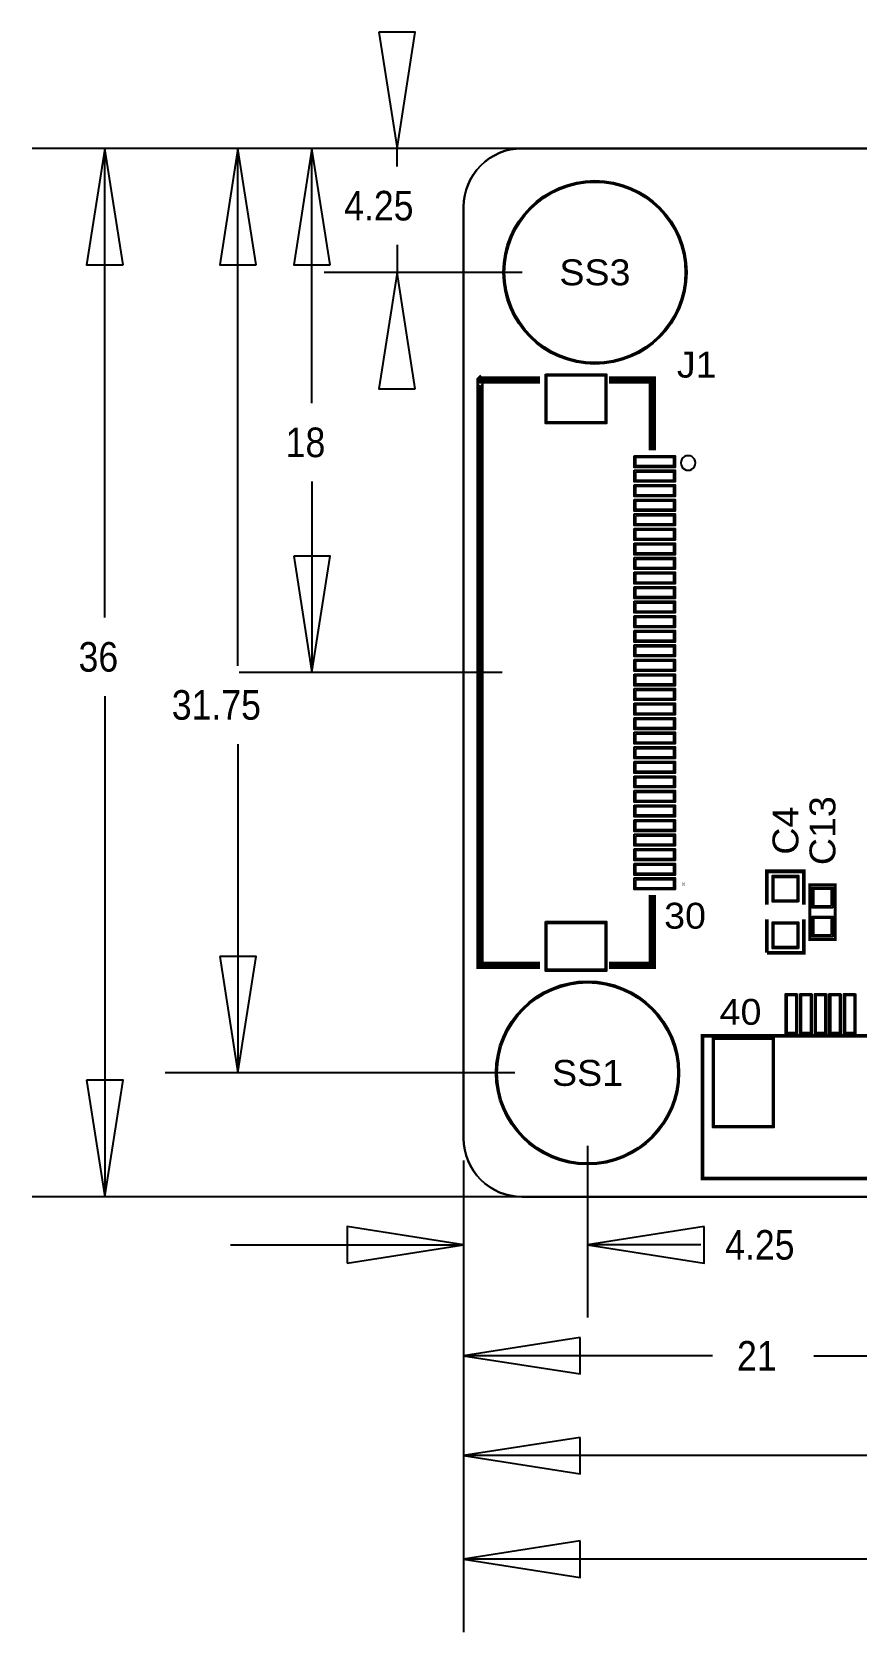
# Model space of a CAD drawing. Extents: x -14.8 to 42, y -14.9 to 40.
# Drawn here: x -14.8 to 13.5, y -14.9 to 40 of the extents above; entities that cross this region are included whole.
import ezdxf
from ezdxf.enums import TextEntityAlignment as Align

# ---------------------------------------------------------------- set-up
doc = ezdxf.new("R2010")
doc.units = 0
doc.layers.add('DXF', color=12, linetype='CONTINUOUS')

msp = doc.modelspace()

# ---------------------------------------------------------------- linework, layer by layer
at = {"layer": 'DXF'}
for points in [[(-2.910967, 39.99992), (-2.286, 35.999928), (-1.661033, 39.99992), (-2.910967, 39.99992)], [(20.689164, 35.999928), (-14.819097, 35.999928)], [(-11.694058, 31.999936), (-12.319, 35.999928), (-12.943942, 31.999936), (-11.694058, 31.999936)], [(-12.319, 19.8882), (-12.319, 35.999928)], [(1.064489, 35.999928), (-10.247122, 35.999928)], [(-7.122033, 31.999936), (-7.747, 35.999928), (-8.371967, 31.999936), (-7.122033, 31.999936)], [(-7.747, 18.2372), (-7.747, 35.999928)], [(0.132969, 35.999928), (-7.707122, 35.999928)], [(-4.582033, 31.999936), (-5.207, 35.999928), (-5.831967, 31.999936), (-4.582033, 31.999936)], [(-5.207, 27.2542), (-5.207, 35.999928)], [(0.708304, 35.999928), (-4.786122, 35.999928)], [(-2.286, 35.3822), (-2.286, 35.999928)], [(-2.286, 32.6898), (-2.286, 31.745936)], [(2.00787, 31.745936), (-4.786122, 31.745936)], [(-1.661033, 27.745944), (-2.286, 31.745936), (-2.910967, 27.745944), (-1.661033, 27.745944)], [(-5.207, 24.5618), (-5.207, 18.000116)], [(-5.831967, 22.000108), (-5.207, 18.000116), (-4.582033, 22.000108), (-5.831967, 22.000108)], [(1.324381, 18.000116), (-7.707122, 18.000116)], [(-12.319, 17.1958), (-12.319, 0)], [(-7.747, 15.5448), (-7.747, 4.253992)], [(-8.371967, 8.253984), (-7.747, 4.253992), (-7.122033, 8.253984), (-8.371967, 8.253984)], [(-12.943942, 3.999992), (-12.319, 0), (-11.694058, 3.999992), (-12.943942, 3.999992)], [(1.75387, 4.253992), (-10.247122, 4.253992)], [(4.253992, 1.75387), (4.253992, -4.151122)], [(0, 1.241679), (0, -4.151122)], [(0, 1.07729), (0, -11.390122)], [(0, 0.693725), (0, -7.961122)], [(0, 0.584124), (0, -14.946122)], [(20.377226, 0), (-14.819097, 0)], [(-3.999992, -2.275967), (0, -1.651), (-3.999992, -1.026033), (-3.999992, -2.275967)], [(8.253984, -1.026033), (4.253992, -1.651), (8.253984, -2.275967), (8.253984, -1.026033)], [(-7.999984, -1.651), (0, -1.651)], [(8.1407, -1.651), (4.253992, -1.651)], [(3.999992, -4.836033), (0, -5.461), (3.999992, -6.085967), (3.999992, -4.836033)], [(8.5471, -5.461), (0, -5.461)], [(12.0269, -5.461), (21.004276, -5.461)], [(3.999992, -8.265033), (0, -8.89), (3.999992, -9.514967), (3.999992, -8.265033)], [(16.4465, -8.89), (0, -8.89)], [(3.999992, -11.821033), (0, -12.446), (3.999992, -13.070967), (3.999992, -11.821033)], [(17.8181, -12.446), (0, -12.446)]]:
    msp.add_lwpolyline(points, dxfattribs=at)
msp.add_lwpolyline([(39.99992, 35.999928), (1.999996, 35.999928, 0.414214), (0, 33.999932), (0, 1.999996, 0.414214), (1.999996, 0), (39.99992, 0, 0.414214), (41.999916, 1.999996), (41.999916, 33.999932, 0.414214), (39.99992, 35.999928)], format="xyb", dxfattribs=at)
for points in [[(41.999916, 33.999932), (41.999916, 1.999996, -0.414214), (39.99992, 0), (1.999996, 0, -0.414214), (0, 1.999996), (0, 33.999932, -0.414214), (1.999996, 35.999928), (39.99992, 35.999928, -0.414214)], [(7.957007, 25.199975, 1), (7.456993, 25.199953, 1)]]:
    msp.add_lwpolyline(points, format="xyb", close=True, dxfattribs=at)
for points, const_width in [([(2.625903, 7.94987), (0.556997, 7.94987), (0.556997, 28.039974), (0.567004, 28.049957), (0.567106, 28.049855), (2.625903, 28.049855)], 0.254), ([(6.477, 25.631165), (6.477, 28.049855), (4.988103, 28.049855)], 0.254), ([(10.414, 10.033), (10.414, 11.176), (11.684, 11.176), (11.684, 10.033)], 0.127), ([(6.477, 10.368763), (6.477, 7.94987), (4.988103, 7.94987)], 0.254), ([(11.8872, 8.8392), (11.8872, 10.7188), (12.7508, 10.7188), (12.7508, 8.8392), (11.8872, 8.8392)], 0.1016), ([(11.684, 9.525), (11.684, 8.382), (10.414, 8.382)], 0.127), ([(10.414, 8.382), (10.414, 9.525)], 0.127), ([(33.804377, 5.524805), (8.204175, 5.524805), (8.204175, 0.624891), (33.804377, 0.624891), (33.804377, 5.524805)], 0.127)]:
    msp.add_lwpolyline(points, dxfattribs=dict(at, const_width=const_width))
for points in [[(2.806941, 28.249969), (4.907039, 28.249969), (4.907039, 26.549972), (2.806941, 26.549972)], [(2.856992, 28.199918), (4.856988, 28.199918), (4.856988, 26.600023), (2.856992, 26.600023)], [(5.857011, 25.44986), (7.257009, 25.44986), (7.257009, 25.049861), (5.857011, 25.049861)], [(5.907011, 25.39986), (7.207009, 25.39986), (7.207009, 25.099861), (5.907011, 25.099861)], [(5.857011, 24.94976), (7.257009, 24.94976), (7.257009, 24.54976), (5.857011, 24.54976)], [(5.907011, 24.89976), (7.207009, 24.89976), (7.207009, 24.59976), (5.907011, 24.59976)], [(5.857011, 24.449862), (7.257009, 24.449862), (7.257009, 24.049863), (5.857011, 24.049863)], [(5.907011, 24.399862), (7.207009, 24.399862), (7.207009, 24.099863), (5.907011, 24.099863)], [(5.857011, 23.949762), (7.257009, 23.949762), (7.257009, 23.549762), (5.857011, 23.549762)], [(5.907011, 23.899762), (7.207009, 23.899762), (7.207009, 23.599762), (5.907011, 23.599762)], [(5.857011, 23.449864), (7.257009, 23.449864), (7.257009, 23.049865), (5.857011, 23.049865)], [(5.907011, 23.399864), (7.207009, 23.399864), (7.207009, 23.099865), (5.907011, 23.099865)], [(5.857011, 22.949764), (7.257009, 22.949764), (7.257009, 22.549764), (5.857011, 22.549764)], [(5.907011, 22.899764), (7.207009, 22.899764), (7.207009, 22.599764), (5.907011, 22.599764)], [(5.857011, 22.449866), (7.257009, 22.449866), (7.257009, 22.049867), (5.857011, 22.049867)], [(5.907011, 22.399866), (7.207009, 22.399866), (7.207009, 22.099867), (5.907011, 22.099867)], [(5.857011, 21.949766), (7.257009, 21.949766), (7.257009, 21.549766), (5.857011, 21.549766)], [(5.857011, 21.449868), (7.257009, 21.449868), (7.257009, 21.049869), (5.857011, 21.049869)], [(5.907011, 21.899766), (7.207009, 21.899766), (7.207009, 21.599766), (5.907011, 21.599766)], [(5.857011, 20.949768), (7.257009, 20.949768), (7.257009, 20.549768), (5.857011, 20.549768)], [(5.907011, 21.399868), (7.207009, 21.399868), (7.207009, 21.099869), (5.907011, 21.099869)], [(5.907011, 20.899768), (7.207009, 20.899768), (7.207009, 20.599768), (5.907011, 20.599768)], [(5.857011, 20.44987), (7.257009, 20.44987), (7.257009, 20.049871), (5.857011, 20.049871)], [(5.907011, 20.39987), (7.207009, 20.39987), (7.207009, 20.099871), (5.907011, 20.099871)], [(5.857011, 19.94977), (7.257009, 19.94977), (7.257009, 19.54977), (5.857011, 19.54977)], [(5.907011, 19.89977), (7.207009, 19.89977), (7.207009, 19.59977), (5.907011, 19.59977)], [(5.857011, 19.449872), (7.257009, 19.449872), (7.257009, 19.049873), (5.857011, 19.049873)], [(5.907011, 19.399872), (7.207009, 19.399872), (7.207009, 19.099873), (5.907011, 19.099873)], [(5.857011, 18.949772), (7.257009, 18.949772), (7.257009, 18.549772), (5.857011, 18.549772)], [(5.907011, 18.899772), (7.207009, 18.899772), (7.207009, 18.599772), (5.907011, 18.599772)], [(5.857011, 18.449874), (7.257009, 18.449874), (7.257009, 18.049875), (5.857011, 18.049875)], [(5.907011, 18.399874), (7.207009, 18.399874), (7.207009, 18.099875), (5.907011, 18.099875)], [(5.857011, 17.949774), (7.257009, 17.949774), (7.257009, 17.549774), (5.857011, 17.549774)], [(5.907011, 17.899774), (7.207009, 17.899774), (7.207009, 17.599774), (5.907011, 17.599774)], [(5.857011, 17.449876), (7.257009, 17.449876), (7.257009, 17.049877), (5.857011, 17.049877)], [(5.907011, 17.399876), (7.207009, 17.399876), (7.207009, 17.099877), (5.907011, 17.099877)], [(5.857011, 16.949776), (7.257009, 16.949776), (7.257009, 16.549776), (5.857011, 16.549776)], [(5.907011, 16.899776), (7.207009, 16.899776), (7.207009, 16.599776), (5.907011, 16.599776)], [(5.857011, 16.449853), (7.257009, 16.449853), (7.257009, 16.049854), (5.857011, 16.049854)], [(5.857011, 15.949752), (7.257009, 15.949752), (7.257009, 15.549753), (5.857011, 15.549753)], [(5.907011, 16.399853), (7.207009, 16.399853), (7.207009, 16.099853), (5.907011, 16.099853)], [(5.857011, 15.449855), (7.257009, 15.449855), (7.257009, 15.049856), (5.857011, 15.049856)], [(5.907011, 15.899752), (7.207009, 15.899752), (7.207009, 15.599753), (5.907011, 15.599753)], [(5.907011, 15.399855), (7.207009, 15.399855), (7.207009, 15.099855), (5.907011, 15.099855)], [(5.857011, 14.949754), (7.257009, 14.949754), (7.257009, 14.549755), (5.857011, 14.549755)], [(5.907011, 14.899754), (7.207009, 14.899754), (7.207009, 14.599755), (5.907011, 14.599755)], [(5.857011, 14.449857), (7.257009, 14.449857), (7.257009, 14.049858), (5.857011, 14.049858)], [(5.907011, 14.399857), (7.207009, 14.399857), (7.207009, 14.099857), (5.907011, 14.099857)], [(5.857011, 13.949756), (7.257009, 13.949756), (7.257009, 13.549757), (5.857011, 13.549757)], [(5.907011, 13.899756), (7.207009, 13.899756), (7.207009, 13.599757), (5.907011, 13.599757)], [(5.857011, 13.449859), (7.257009, 13.449859), (7.257009, 13.04986), (5.857011, 13.04986)], [(5.907011, 13.399859), (7.207009, 13.399859), (7.207009, 13.099859), (5.907011, 13.099859)], [(5.857011, 12.949758), (7.257009, 12.949758), (7.257009, 12.549759), (5.857011, 12.549759)], [(5.907011, 12.899758), (7.207009, 12.899758), (7.207009, 12.599759), (5.907011, 12.599759)], [(5.857011, 12.449861), (7.257009, 12.449861), (7.257009, 12.049862), (5.857011, 12.049862)], [(5.907011, 12.399861), (7.207009, 12.399861), (7.207009, 12.099861), (5.907011, 12.099861)], [(5.857011, 11.94976), (7.257009, 11.94976), (7.257009, 11.549761), (5.857011, 11.549761)], [(5.907011, 11.89976), (7.207009, 11.89976), (7.207009, 11.599761), (5.907011, 11.599761)], [(5.857011, 11.449964), (7.257009, 11.449964), (7.257009, 11.049965), (5.857011, 11.049965)], [(5.907011, 11.399964), (7.207009, 11.399964), (7.207009, 11.099965), (5.907011, 11.099965)], [(11.498961, 10.129139), (10.599039, 10.129139), (10.599039, 11.029061), (11.498961, 11.029061)], [(5.857011, 10.949762), (7.257009, 10.949762), (7.257009, 10.549763), (5.857011, 10.549763)], [(5.907011, 10.899762), (7.207009, 10.899762), (7.207009, 10.599763), (5.907011, 10.599763)], [(11.44905, 10.17905), (10.64895, 10.17905), (10.64895, 10.97915), (11.44905, 10.97915)], [(12.669495, 9.928377), (11.968505, 9.928377), (11.968505, 10.629367), (12.669495, 10.629367)], [(12.618695, 9.979177), (12.019305, 9.979177), (12.019305, 10.578567), (12.618695, 10.578567)], [(2.806941, 9.449956), (4.907039, 9.449956), (4.907039, 7.749959), (2.806941, 7.749959)], [(2.856992, 9.399905), (4.856988, 9.399905), (4.856988, 7.80001), (2.856992, 7.80001)], [(11.498961, 8.528939), (10.599039, 8.528939), (10.599039, 9.428861), (11.498961, 9.428861)], [(11.44905, 8.57885), (10.64895, 8.57885), (10.64895, 9.37895), (11.44905, 9.37895)], [(12.669495, 8.928633), (11.968505, 8.928633), (11.968505, 9.629623), (12.669495, 9.629623)], [(12.618695, 8.979433), (12.019305, 8.979433), (12.019305, 9.578823), (12.618695, 9.578823)], [(11.454308, 6.974916), (11.454308, 5.574868), (11.054258, 5.574868), (11.054258, 6.974916)], [(11.40427, 6.924878), (11.40427, 5.624906), (11.104296, 5.624906), (11.104296, 6.924878)], [(11.954408, 6.974916), (11.954408, 5.574868), (11.554358, 5.574868), (11.554358, 6.974916)], [(11.90437, 6.924878), (11.90437, 5.624906), (11.604396, 5.624906), (11.604396, 6.924878)], [(12.454306, 6.974916), (12.454306, 5.574868), (12.054256, 5.574868), (12.054256, 6.974916)], [(12.404268, 6.924878), (12.404268, 5.624906), (12.104294, 5.624906), (12.104294, 6.924878)], [(12.954406, 6.974916), (12.954406, 5.574868), (12.554356, 5.574868), (12.554356, 6.974916)], [(12.904368, 6.924878), (12.904368, 5.624906), (12.604394, 5.624906), (12.604394, 6.924878)], [(13.454304, 6.974916), (13.454304, 5.574868), (13.054254, 5.574868), (13.054254, 6.974916)], [(13.404266, 6.924878), (13.404266, 5.624906), (13.104292, 5.624906), (13.104292, 6.924878)], [(10.654309, 5.474919), (10.654309, 2.374849), (8.554237, 2.374849), (8.554237, 5.474919)], [(10.604271, 5.424881), (10.604271, 2.424887), (8.604275, 2.424887), (8.604275, 5.424881)]]:
    msp.add_lwpolyline(points, close=True, dxfattribs=at)
for centre, radius in [((4.507992, 31.745936), 3.149994), ((4.507992, 31.745936), 3.099994), ((4.253992, 4.253992), 3.149994), ((4.253992, 4.253992), 3.099994)]:
    msp.add_circle(centre, radius, dxfattribs=at)

# ---------------------------------------------------------------- texts
for s, height, width, p in [('4.25', 1.016, 0.9, (-4.1021, 33.528)), ('18', 1.016, 0.9, (-6.1087, 25.4)), ('36', 1.016, 0.9, (-13.2207, 18.034)), ('31.75', 1.016, 0.9, (-10.0203, 16.383)), ('30', 0.889, 1.085714, (6.8834, 9.2075)), ('40', 0.889, 1.085714, (8.7884, 5.9055)), ('4.25', 1.016, 0.9, (8.9789, -2.159)), ('21', 1.016, 0.9, (9.3853, -5.969))]:
    msp.add_text(s, height=height, dxfattribs=dict(at, width=width)).set_placement(p)
at = {"layer": 'DXF', "width": 1.085714}
for s, p in [('SS3', (4.507992, 31.301461)), ('J1', (8.001, 28.1305)), ('SS1', (4.254043, 3.809467))]:
    msp.add_text(s, height=0.889, dxfattribs=at).set_placement(p, align=Align.CENTER)
for s, p in [('C4', (11.4935, 12.572644)), ('C13', (12.7635, 12.572644))]:
    msp.add_text(s, height=0.889, rotation=90, dxfattribs=at).set_placement(p, align=Align.CENTER)
at = {"layer": 'DXF', "width": 0.875}
msp.add_text('30', height=0.08128, rotation=270, dxfattribs=at).set_placement((7.506995, 10.799953))

doc.saveas('drawing.dxf')
